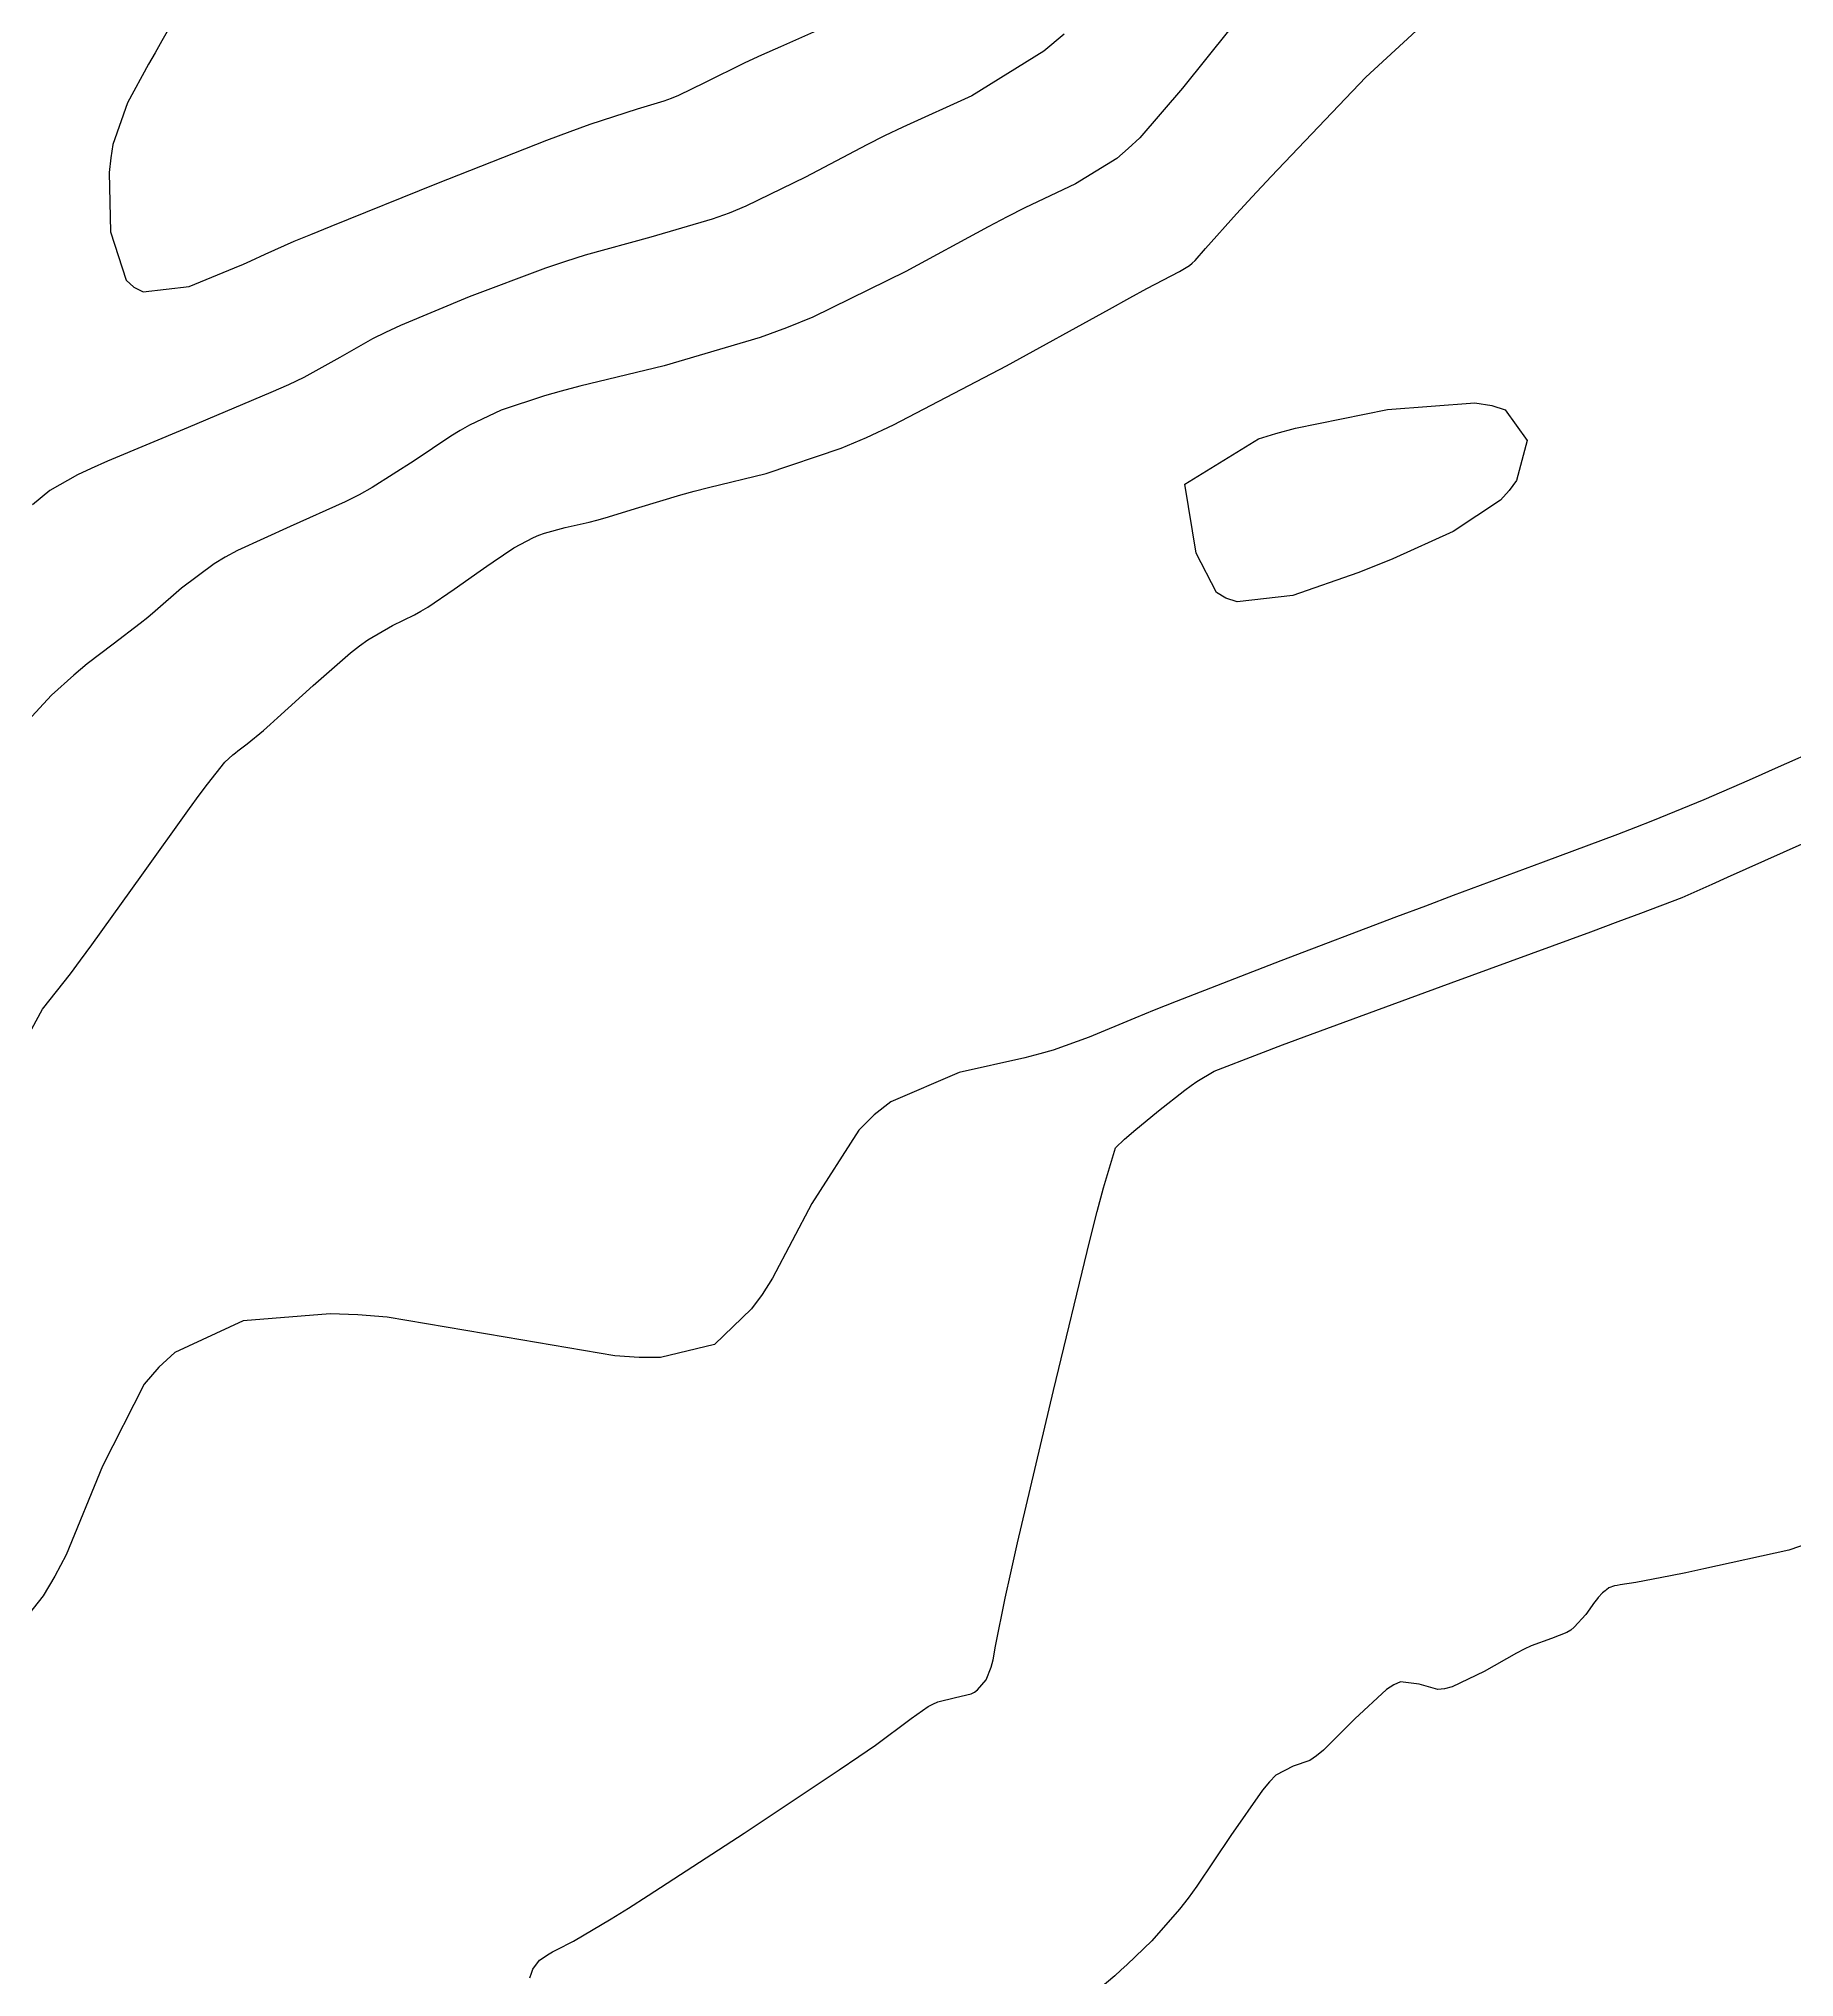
# Model space of a CAD drawing. Header units: metres. Extents: x 837475 to 838479, y 1189012 to 1191015.
# Drawn here: x 838047 to 838094.4, y 1190619.5 to 1190671.9 of the extents above; entities that cross this region are included whole.
import ezdxf

# ---------------------------------------------------------------- set-up
doc = ezdxf.new("R2010")
doc.units = ezdxf.units.M
doc.header["$LTSCALE"] = 0.3
for name, color, linetype in [('COTAS 10', 1, 'Continuous'), ('COTAS INT', 252, 'Continuous'), ('VIA2', 121, 'Continuous')]:
    doc.layers.add(name, color=color, linetype=linetype)
doc.styles.get("Standard").update_dxf_attribs({"font": 'simplex.shx'})
doc.dimstyles.get("Standard").update_dxf_attribs({"dimtxt": 0.18, "dimasz": 0.18, "dimexe": 0.18, "dimexo": 0.0625, "dimgap": 0.09, "dimtad": 0, "dimtih": 1, "dimtoh": 1, "dimdec": 4, "dimzin": 0, "dimdsep": 46, "dimtxsty": 'Standard', "dimcen": 0.09, "dimadec": 0, "dimazin": 0, "dimtfac": 1, "dimtdec": 4, "dimtofl": 0, "dimtmove": 0, "dimatfit": 3, "dimfxl": 1, "dimtolj": 1, "dimtzin": 0, "dimarcsym": 0})

# ---------------------------------------------------------------- blocks, each defined once
blk = doc.blocks.new('*D11')
at = {"layer": 'Defpoints', "color": 0, "transparency": 16777216}
for p in [(838417.909, 1190732.507), (837798.033, 1190660.17), (838416.861, 1190652.103)]:
    blk.add_point(p, dxfattribs=at)
at = {"layer": 'VIA2', "color": 0, "lineweight": -2, "transparency": 16777216}
for p, q in [((837798.034, 1190660.232), (837799.083, 1190740.754)), ((837799.261, 1190740.572), (838107.805, 1190736.55)), ((838417.729, 1190732.51), (838109.185, 1190736.532)), ((838416.862, 1190652.165), (838417.911, 1190732.687))]:
    blk.add_line(p, q, dxfattribs=at)
at = {"layer": 'VIA2', "color": 0, "transparency": 16777216}
for points in [[(837799.261, 1190740.602), (837799.261, 1190740.542), (837799.081, 1190740.574)], [(838417.729, 1190732.54), (838417.729, 1190732.48), (838417.909, 1190732.507)]]:
    blk.add_solid(points, dxfattribs=at)
at = {"layer": 'VIA2', "color": 0, "transparency": 16777216, "insert": (838108.495, 1190736.541), "char_height": 0.18, "attachment_point": 5}
blk.add_mtext('\\A1;618.8807', dxfattribs=at)

msp = doc.modelspace()

# ---------------------------------------------------------------- linework, layer by layer
at = {"layer": 'COTAS 10'}
msp.add_lwpolyline([(838095.152, 1190652.754), (838093.843, 1190652.17), (838093.491, 1190652.014), (838093.143, 1190651.861), (838091.924, 1190651.33), (838090.535, 1190650.758), (838090.08, 1190650.58), (838089.595, 1190650.393), (838087.588, 1190649.644), (838085.161, 1190648.745), (838084.411, 1190648.463), (838083.627, 1190648.167), (838080.511, 1190646.98), (838077.686, 1190645.885), (838077.086, 1190645.648), (838076.564, 1190645.439), (838075.335, 1190644.921), (838074.362, 1190644.573), (838074.001, 1190644.472), (838073.601, 1190644.368), (838071.826, 1190643.972), (838069.98, 1190643.18), (838069.535, 1190642.826), (838069.118, 1190642.413), (838067.854, 1190640.436), (838066.795, 1190638.417), (838066.509, 1190637.978), (838066.226, 1190637.592), (838065.229, 1190636.629), (838063.767, 1190636.28), (838063.191, 1190636.28), (838062.54, 1190636.322), (838059.573, 1190636.822), (838056.39, 1190637.362), (838055.603, 1190637.428), (838054.858, 1190637.459), (838052.509, 1190637.27), (838050.66, 1190636.41), (838050.231, 1190636.017), (838049.837, 1190635.558), (838048.711, 1190633.339), (838047.732, 1190630.946), (838047.429, 1190630.376), (838047.114, 1190629.846), (838045.863, 1190628.268)], dxfattribs=at)
at = {"layer": 'COTAS INT'}
for points in [[(838046.401, 1190644.401), (838047.097, 1190645.676), (838047.844, 1190646.629), (838048.119, 1190646.999), (838048.425, 1190647.414), (838049.775, 1190649.298), (838051.058, 1190651.093), (838051.32, 1190651.453), (838051.543, 1190651.753), (838052.013, 1190652.341), (838052.232, 1190652.539), (838052.297, 1190652.594), (838052.364, 1190652.648), (838052.619, 1190652.843), (838053.053, 1190653.202), (838053.233, 1190653.36), (838053.438, 1190653.543), (838054.392, 1190654.416), (838055.404, 1190655.296), (838055.645, 1190655.483), (838055.868, 1190655.646), (838056.535, 1190656.031), (838057.129, 1190656.319), (838057.306, 1190656.42), (838057.49, 1190656.531), (838058.2, 1190657.013), (838058.903, 1190657.514), (838059.081, 1190657.638), (838059.253, 1190657.756), (838059.815, 1190658.127), (838060.341, 1190658.411), (838060.49, 1190658.474), (838060.64, 1190658.531), (838061.193, 1190658.677), (838061.84, 1190658.823), (838062.049, 1190658.879), (838062.272, 1190658.941), (838063.184, 1190659.221), (838064.318, 1190659.558), (838064.68, 1190659.656), (838065.063, 1190659.756), (838066.62, 1190660.136), (838068.645, 1190660.82), (838069.323, 1190661.113), (838070.052, 1190661.45), (838073.108, 1190663.04), (838075.884, 1190664.575), (838076.437, 1190664.878), (838076.896, 1190665.128), (838077.773, 1190665.589), (838078.042, 1190665.755), (838078.117, 1190665.818), (838078.194, 1190665.89), (838078.473, 1190666.213), (838079.308, 1190667.148), (838079.734, 1190667.606), (838080.245, 1190668.15), (838082.798, 1190670.831), (838085.966, 1190673.763)], [(838051.019, 1190673.076), (838050.312, 1190671.819), (838050.131, 1190671.496), (838049.957, 1190671.184), (838049.386, 1190670.146), (838048.995, 1190669.022), (838048.934, 1190668.656), (838048.895, 1190668.266), (838048.925, 1190666.658), (838049.351, 1190665.359), (838049.561, 1190665.164), (838049.811, 1190665.039), (838051.047, 1190665.182), (838052.272, 1190665.686), (838052.516, 1190665.79), (838052.718, 1190665.877), (838053.103, 1190666.062), (838053.882, 1190666.405), (838054.333, 1190666.591), (838054.885, 1190666.817), (838057.732, 1190667.966), (838060.698, 1190669.132), (838061.327, 1190669.369), (838061.872, 1190669.568), (838063.146, 1190669.98), (838063.868, 1190670.192), (838064.066, 1190670.265), (838064.262, 1190670.345), (838064.961, 1190670.687), (838066.057, 1190671.23), (838066.503, 1190671.437), (838067.012, 1190671.667), (838069.363, 1190672.704)], [(838079.135, 1190672.132), (838077.856, 1190670.535), (838076.704, 1190669.202), (838076.391, 1190668.907), (838076.079, 1190668.644), (838074.97, 1190667.96), (838073.601, 1190667.308), (838073.126, 1190667.064), (838072.609, 1190666.794), (838070.392, 1190665.589), (838067.877, 1190664.358), (838067.171, 1190664.071), (838066.461, 1190663.807), (838063.864, 1190663.046), (838061.595, 1190662.492), (838061.092, 1190662.358), (838060.643, 1190662.232), (838059.473, 1190661.85), (838058.617, 1190661.441), (838058.365, 1190661.299), (838058.107, 1190661.145), (838057.124, 1190660.482), (838055.988, 1190659.757), (838055.634, 1190659.563), (838055.262, 1190659.371), (838053.779, 1190658.705), (838052.358, 1190658.057), (838052.026, 1190657.878), (838051.721, 1190657.698), (838050.841, 1190657.046), (838050.13, 1190656.417), (838049.932, 1190656.251), (838049.732, 1190656.089), (838049.003, 1190655.532), (838048.3, 1190654.996), (838048.116, 1190654.847), (838047.938, 1190654.696), (838047.333, 1190654.15), (838046.701, 1190653.465)], [(838074.664, 1190671.996), (838074.116, 1190671.534), (838072.166, 1190670.332), (838070.306, 1190669.488), (838069.815, 1190669.25), (838069.333, 1190669.012), (838067.677, 1190668.138), (838066.069, 1190667.352), (838065.618, 1190667.168), (838065.165, 1190666.999), (838063.505, 1190666.513), (838061.734, 1190666.03), (838061.209, 1190665.863), (838060.67, 1190665.682), (838058.602, 1190664.908), (838056.751, 1190664.129), (838056.349, 1190663.945), (838055.995, 1190663.775), (838055.113, 1190663.272), (838054.14, 1190662.73), (838053.727, 1190662.535), (838053.253, 1190662.32), (838051.022, 1190661.38), (838048.847, 1190660.469), (838048.407, 1190660.272), (838048.038, 1190660.099), (838047.29, 1190659.676), (838046.823, 1190659.291)], [(838077.915, 1190659.845), (838079.909, 1190661.075), (838080.374, 1190661.22), (838080.907, 1190661.363), (838083.39, 1190661.868), (838085.745, 1190662.041), (838086.197, 1190661.975), (838086.562, 1190661.86), (838087.155, 1190661.03), (838086.865, 1190659.952), (838086.673, 1190659.68), (838086.432, 1190659.418), (838085.158, 1190658.568), (838083.527, 1190657.832), (838083.06, 1190657.643), (838082.587, 1190657.459), (838080.828, 1190656.848), (838079.333, 1190656.675), (838079.027, 1190656.768), (838078.768, 1190656.921), (838078.222, 1190657.983), (838077.915, 1190659.845)], [(838060.243, 1190619.536), (838060.284, 1190619.659), (838060.327, 1190619.765), (838060.504, 1190620.012), (838060.761, 1190620.176), (838060.855, 1190620.229), (838060.959, 1190620.285), (838061.417, 1190620.518), (838062.441, 1190621.121), (838062.902, 1190621.411), (838063.439, 1190621.754), (838066.022, 1190623.436), (838068.59, 1190625.145), (838069.119, 1190625.505), (838069.568, 1190625.816), (838070.533, 1190626.531), (838070.989, 1190626.857), (838071.118, 1190626.923), (838071.248, 1190626.979), (838071.726, 1190627.095), (838072.148, 1190627.198), (838072.242, 1190627.246), (838072.327, 1190627.302), (838072.553, 1190627.574), (838072.69, 1190627.913), (838072.719, 1190628.012), (838072.745, 1190628.112), (838072.804, 1190628.488), (838073.066, 1190629.782), (838073.218, 1190630.46), (838073.406, 1190631.276), (838074.374, 1190635.381), (838075.357, 1190639.434), (838075.555, 1190640.218), (838075.72, 1190640.855), (838076.046, 1190641.936), (838076.293, 1190642.165), (838076.409, 1190642.266), (838076.545, 1190642.382), (838077.205, 1190642.933), (838077.919, 1190643.496), (838078.088, 1190643.619), (838078.245, 1190643.727), (838078.709, 1190644.001), (838079.922, 1190644.477), (838080.552, 1190644.713), (838081.308, 1190644.995), (838085.101, 1190646.389), (838088.869, 1190647.769), (838089.61, 1190648.042), (838090.221, 1190648.268), (838091.335, 1190648.689), (838092.144, 1190649.049), (838092.562, 1190649.237), (838093.065, 1190649.462), (838095.58, 1190650.591)], [(838096.649, 1190631.908), (838094.212, 1190631.073), (838091.92, 1190630.569), (838091.439, 1190630.467), (838091.025, 1190630.382), (838090.085, 1190630.207), (838089.666, 1190630.141), (838089.581, 1190630.125), (838089.509, 1190630.109), (838089.361, 1190630.057), (838089.296, 1190630.006), (838089.277, 1190629.992), (838089.258, 1190629.977), (838089.185, 1190629.921), (838089.071, 1190629.796), (838089.025, 1190629.738), (838088.973, 1190629.669), (838088.737, 1190629.336), (838088.427, 1190628.994), (838088.329, 1190628.92), (838088.226, 1190628.855), (838087.812, 1190628.693), (838087.26, 1190628.493), (838087.07, 1190628.403), (838086.865, 1190628.299), (838085.99, 1190627.8), (838085.127, 1190627.386), (838084.928, 1190627.336), (838084.748, 1190627.313), (838084.244, 1190627.462), (838083.74, 1190627.519), (838083.561, 1190627.438), (838083.363, 1190627.314), (838082.504, 1190626.52), (838081.656, 1190625.675), (838081.466, 1190625.52), (838081.294, 1190625.399), (838080.836, 1190625.248), (838080.376, 1190625.005), (838080.204, 1190624.826), (838080.013, 1190624.599), (838079.162, 1190623.378), (838078.24, 1190622.006), (838078.004, 1190621.685), (838077.776, 1190621.389), (838077.026, 1190620.531), (838076.363, 1190619.893), (838076.191, 1190619.735), (838076.024, 1190619.585), (838075.46, 1190619.113)]]:
    msp.add_lwpolyline(points, dxfattribs=at)

# ---------------------------------------------------------------- dimensions: what is measured, and where the dimension line sits
at = {"layer": 'VIA2'}
dim = msp.add_aligned_dim(p1=(837798.03286, 1190660.16958), p2=(838416.861, 1190652.103), distance=80.41115, dimstyle='Standard', dxfattribs=at)
dim.commit()
dim.dimension.update_dxf_attribs({"geometry": '*D11', "text_midpoint": (838108.49502, 1190736.54061)})

doc.saveas('drawing.dxf')
